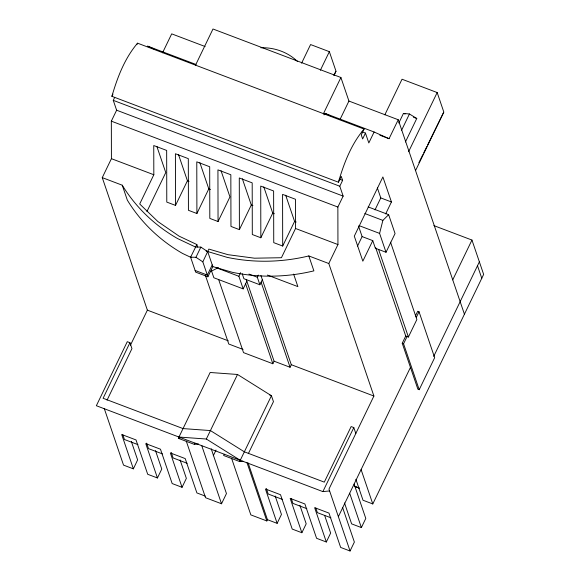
<?xml version="1.0" encoding="UTF-8"?>
<svg xmlns="http://www.w3.org/2000/svg" width="580" height="580" viewBox="0 0 580 580"><rect width="100%" height="100%" fill="white"/><g stroke="black" fill="none" stroke-linecap="round" stroke-linejoin="round"><path stroke-width="0.87" d="M358.549 226.127L362.108 236.589L372.766 240.627L375.354 248.233L386.019 252.271L379.596 233.406L382.873 220.386L388.643 214.68L368.14 206.908M248.146 462.992L267.445 519.68L277.138 523.348L265.444 489.005L280.517 494.718L292.211 529.069L301.875 532.73L290.181 498.387L304.892 503.962L316.586 538.305L326.33 542.003L314.635 507.659L328.962 513.09L340.656 547.433L350.059 551L328.976 489.063L373.904 396.038L328.795 263.516L337.944 244.557L337.864 207.045L343.15 196.098L339.793 186.231L342.613 180.387L341.243 176.363L338.423 182.207L111.897 96.324C117.406 77.394 124.642 58.362 137.561 43.174L364.088 129.065L361.267 134.908L362.638 138.924L365.458 133.088L362.079 131.805M338.423 182.207C343.933 163.277 351.168 144.253 364.088 129.065M104.233 408.429L123.533 465.116L133.378 468.85L137.619 459.889L131.341 441.46M111.897 96.324L112.955 94.127M136.858 44.638L137.561 43.174M130.471 345.158L147.378 310.148L102.261 177.625L111.418 158.674L111.338 121.155L116.624 110.207L113.267 100.347L114.673 97.425M162.545 52.816L171.702 33.858L205.124 46.531M195.402 65.409L212.99 29L340.91 77.502L348.928 101.05L340.148 119.219M178.495 154.563L187.42 180.779L175.522 205.407L166.779 202.094L166.663 150.43L153.751 145.536L153.823 174.747L139.7 203.986L157.941 221.604L179.097 236.154L196.852 244.542L197.693 247.022M146.943 211.54L165.764 172.572L156.839 146.356M329.614 490.926L322.879 491.608L96.353 405.724L127.274 341.692L129.942 342.7L103.102 398.279L183.055 428.591L210.417 430.57L244.347 451.827L324.3 482.139L351.139 426.568L353.807 427.576L355.815 433.492M175.522 205.407L175.406 153.743L188.311 158.637L188.427 210.301L196.903 213.512L208.793 188.884L199.868 162.668M107.061 400.164L131.957 348.616L129.942 342.7M102.261 177.625L122.249 185.208A174.638 159.913 -18.8 0 0 177.451 238.511L195.518 247.044L200.861 247.109L207.734 251.676L212.817 266.604L207.901 276.776L195.685 272.143L190.602 257.215L196.852 244.542M190.602 257.215L195.946 257.281L200.861 247.109M196.903 213.512L196.78 161.849L209.692 166.743L209.808 218.406L218.051 221.531L229.948 196.903L221.024 170.687M207.901 276.776L202.819 261.848L208.858 249.088L227.962 254.678L254.453 258.194L281.423 257.723L295.546 228.484L295.481 199.274L282.576 194.38L282.692 246.043L273.738 242.643L273.622 190.98L260.717 186.086L260.833 237.756L252.307 234.523L252.191 182.859L239.286 177.966L239.402 229.629L230.963 226.425L230.84 174.761L217.935 169.868L218.051 221.531M301.578 63.206L310.583 44.559L329.353 51.671L335.994 71.181L334.036 75.226M212.237 264.908L207.321 275.079L195.105 270.447M239.402 229.629L251.292 205.001L242.368 178.785M320.363 70.281L329.353 51.671M211.28 270.207L213.853 277.755L243.165 288.876L238.887 276.29L240.642 272.658M260.833 237.756L272.731 213.128L263.798 186.905M323.321 113.912L340.91 77.502M324.046 114.869L324.8 113.31L374.107 132.001L389.071 138.7L398.228 119.741L348.928 101.05M243.165 288.876L246.855 281.242M133.378 468.85L121.691 434.5L136.017 439.93L147.704 474.28L157.448 477.971L161.762 469.046L155.491 450.616M198.548 443.954L194.344 444.382L178.35 438.321L210.149 372.49L237.51 374.47L271.44 395.734L273.455 401.643L248.32 453.676M242.194 273.702L243.897 278.712L259.883 284.773L257.332 277.262L258.383 275.087M259.883 284.773L262.341 279.683M282.692 246.043L294.589 221.415L285.664 195.199M194.344 444.382L194.96 443.113M157.448 477.971L145.761 443.627L160.471 449.203L172.166 483.553L182.047 487.301L186.361 478.37L180.083 459.94M178.966 437.045L206.335 439.024L237.51 374.47M213.273 455.771L216.021 450.08M374.107 132.001L368.822 142.948L365.458 133.088M384.83 114.833L402.027 79.228L437.175 92.553L443.816 112.063L415.621 170.447M224.271 454.227L223.655 455.496L239.649 461.557L243.013 461.216M218.624 279.473L243.527 352.625L272.846 363.74L274.072 361.195L246.275 279.553M398.801 123.032L403.441 113.426L409.436 113.984L416.766 118.479L405.42 141.977M239.649 461.557L271.44 395.734L269.773 395.103M401.607 130.188L409.436 113.984M186.238 441.025L205.537 497.705L221.524 503.774L226.454 493.565L211.185 448.724M274.072 361.195L290.065 367.256L291.29 364.711L260.927 275.514M357.534 246.065L362.108 236.589M375.006 209.887L380.784 197.925L377.363 187.92M408.588 151.743L437.175 92.553M372.766 240.627L362.848 261.167L354.3 236.161L382.887 176.958L391.442 201.97L385.664 213.926M375.354 248.233L375.651 247.624L405.739 336.023L402.237 343.273L417.875 389.195L419.209 389.702L434.666 357.686L419.036 311.764L417.701 311.257L415.367 316.086M386.019 252.271L395.06 233.544L388.643 214.68M231.543 458.2L250.843 514.888L266.829 520.949L267.445 519.68M277.138 523.348L281.452 514.424L275.181 495.994M301.875 532.73L306.189 523.798L299.911 505.368M322.879 491.608L353.807 427.576M419.209 389.702L403.571 343.781L407.073 336.531M416.317 317.398L419.036 311.764M405.739 336.023L408.407 337.031L416.868 319.515L390.536 242.164M338.365 516.657L410.451 367.401M452.733 279.857L471.953 240.055L433.891 225.627M326.33 542.003L330.644 533.071L324.655 515.482M433.724 356.374L479.377 261.856M350.059 551L354.373 542.068L342.678 507.725M344.498 502.933L351.632 523.878L361.376 527.575L365.791 518.433L354.097 484.09M355.888 479.29L363.015 500.236L372.788 503.94L483.647 274.405L471.953 240.055M333.942 75.342L335.929 71.318M418.89 162.668L422.892 154.548M423.69 152.924L426.895 146.428M427.692 144.804L443.685 112.317M210.359 271.687L218.399 267.598M178.35 438.321L180.039 438.147M260.869 47.778C274.108 47.284 287.977 52.106 297.453 61.473M212.817 266.604L232.254 272.288A174.638 159.913 -18.8 0 0 313.889 270.867L308.806 255.939A174.638 159.913 -18.8 0 1 227.171 257.361L206.103 251.053M403.441 113.426L405.108 114.057M413.438 117.218L416.766 118.479M196.047 64.489L147.581 46.117L153.881 48.938M379.878 135.22L389.071 138.7M339.235 179.104L342.613 180.387M380.784 197.925L391.442 201.97M113.267 100.347L339.793 186.231M116.624 110.207L343.15 196.098M364.834 213.549L382.873 220.386M111.338 121.155L337.864 207.045M359.092 225.635L379.596 233.406M187.42 180.779L189.029 181.395M208.793 188.884L210.41 189.5M251.292 205.001L252.909 205.61M272.731 213.128L274.34 213.737M294.589 221.415L296.199 222.024M111.418 158.674L153.823 174.747M295.546 228.484L337.944 244.557M308.806 255.939L328.795 263.516M267.409 275.065L297.873 286.614L293.611 274.086M248.914 274.072L257.332 277.262M216.268 267.714L238.887 276.29M402.237 343.273L403.571 343.781M147.378 310.148L228.31 340.837M291.29 364.711L373.904 396.038M243.071 349.443L228.767 344.02L205.32 275.145M355.069 486.526L359.172 488.084M137.924 444.621L124.439 439.502L122.837 434.797M162.407 453.901L148.509 448.63L146.638 443.142M187.13 463.275L173.108 457.953L171.238 452.465M282.431 499.409L268.199 494.008L266.329 488.519M306.827 508.66L292.929 503.389L291.327 498.684M330.868 517.773L317.39 512.662L315.788 507.957M205.305 496.117L196.895 492.927L185.208 458.584L170.353 452.951L182.047 487.301M354.293 486.12L359.201 488.026M324.8 113.31L330.317 115.775M191.175 257.52L182.533 253.438A174.638 159.913 -18.8 0 1 127.332 200.136L122.249 185.208M206.335 439.024L240.265 460.288M195.946 257.281L202.819 261.848M477.507 265.72L481.777 278.269M398.228 119.741L464.428 314.2M378.602 249.487L408.407 337.031M361.101 469.59L372.788 503.94M349.682 493.225L361.376 527.575M261.116 282.228L290.065 367.256M245.623 283.787L272.846 363.74M246.957 462.572L266.829 520.949M201.651 445.389L221.524 503.774"/></g></svg>
